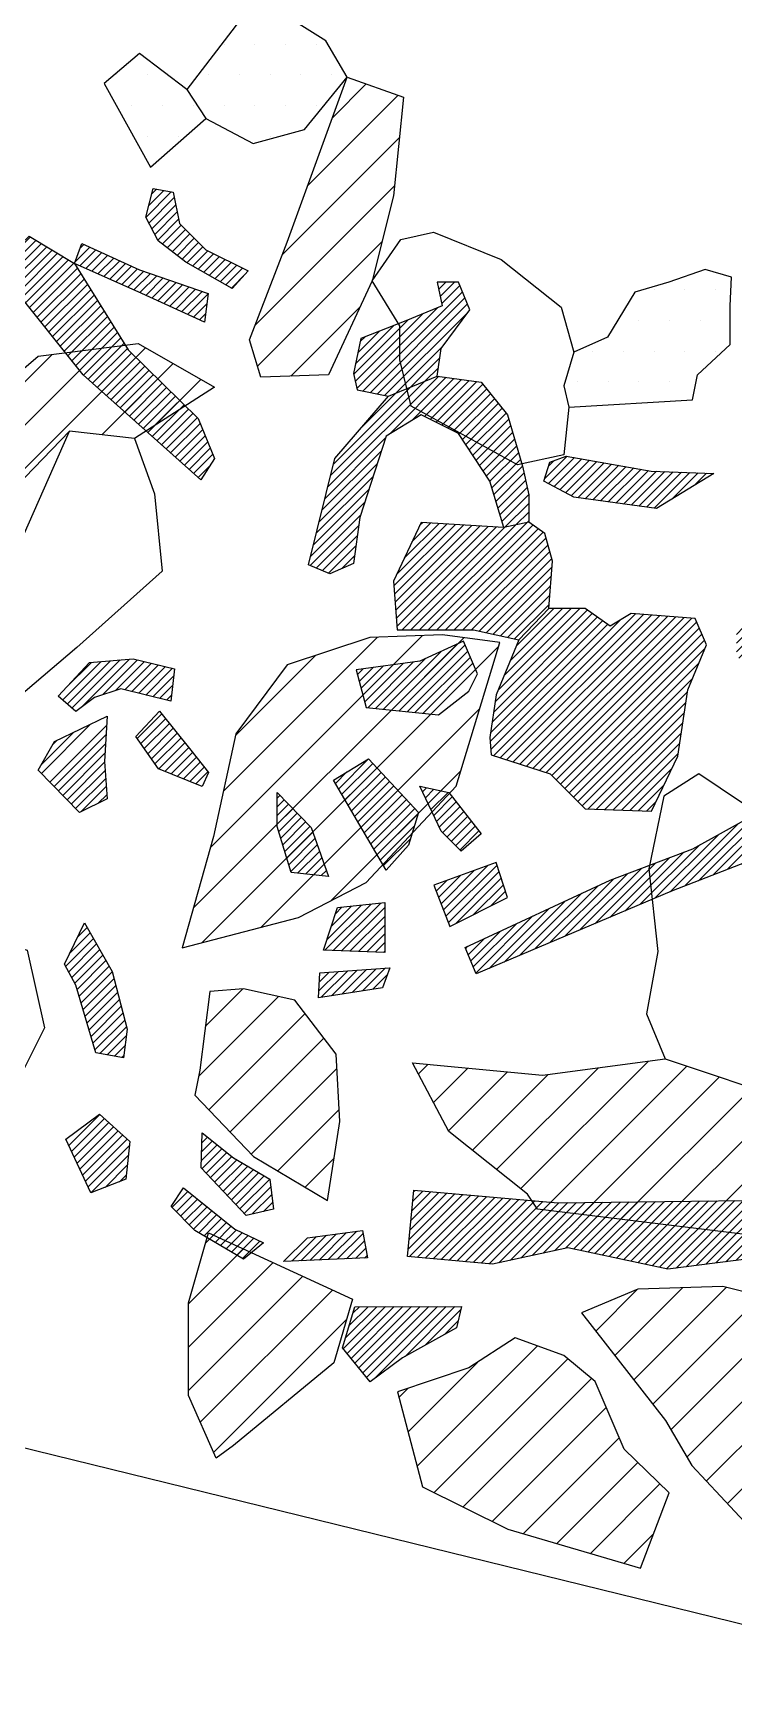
# Model space of a CAD drawing. Header units: metres. Extents: x -8.54 to -4.9, y -14.63 to -11.99.
# Drawn here: x -7.853 to -7.568, y -13.744 to -13.071 of the extents above; entities that cross this region are included whole.
import ezdxf

# ---------------------------------------------------------------- set-up
doc = ezdxf.new("R2010")
doc.units = ezdxf.units.M
doc.header["$LTSCALE"] = 25
doc.header["$MEASUREMENT"] = 0
doc.linetypes.add('STRICHPUNKTX2', pattern=[2, 1, -0.5, 0, -0.5])
doc.layers.get('0').update_dxf_attribs({"linetype": 'CONTINUOUS'})
for name, color, linetype in [('FEUER', 1, 'CONTINUOUS'), ('GRABUNGSGRENZE', 3, 'STRICHPUNKTX2'), ('KNOCHEN', 2, 'CONTINUOUS'), ('KNOCHENSCHRAFF', 2, 'CONTINUOUS'), ('STEINE', 4, 'CONTINUOUS'), ('STEINESCHRAFF', 4, 'CONTINUOUS')]:
    doc.layers.add(name, color=color, linetype=linetype)

# ---------------------------------------------------------------- blocks, each defined once
blk = doc.blocks.new('*X9')
at = {"color": 0}
for p, q in [((-768.768, -1317.483), (-768.48, -1317.195)), ((-768.706, -1317.775), (-768.127, -1317.195)), ((-768.645, -1318.067), (-767.908, -1317.33)), ((-771.847, -1321.623), (-767.805, -1317.581)), ((-771.552, -1321.682), (-767.702, -1317.832)), ((-771.258, -1321.74), (-767.6, -1318.082)), ((-772.231, -1320.946), (-770.029, -1318.744)), ((-772.165, -1321.233), (-769.426, -1318.494)), ((-772.099, -1321.521), (-768.822, -1318.244)), ((-770.963, -1321.799), (-767.578, -1318.415)), ((-772.154, -1320.515), (-770.611, -1318.973)), ((-772.058, -1320.065), (-771.19, -1319.198)), ((-771.961, -1319.615), (-771.769, -1319.423)), ((-770.519, -1321.708), (-768.592, -1319.782)), ((-769.919, -1321.462), (-768.726, -1320.27)), ((-769.319, -1321.216), (-768.782, -1320.679)), ((-773.289, -1325.539), (-768.771, -1321.022)), ((-773.173, -1325.07), (-769.319, -1321.216)), ((-773.057, -1324.6), (-769.919, -1321.462)), ((-770.762, -1323.366), (-768.462, -1321.066)), ((-769.861, -1322.819), (-768.153, -1321.11)), ((-769.351, -1322.662), (-767.843, -1321.154)), ((-769.115, -1322.779), (-767.534, -1321.198)), ((-768.879, -1322.897), (-767.224, -1321.242)), ((-768.643, -1323.015), (-766.979, -1321.35)), ((-771.875, -1323.064), (-770.519, -1321.708)), ((-768.408, -1323.133), (-766.821, -1321.546)), ((-768.172, -1323.251), (-766.663, -1321.741)), ((-767.946, -1323.379), (-766.505, -1321.937)), ((-767.806, -1323.592), (-766.347, -1322.133)), ((-767.665, -1323.805), (-766.189, -1322.328)), ((-767.525, -1324.018), (-766.031, -1322.524)), ((-767.385, -1324.231), (-765.923, -1322.77)), ((-767.244, -1324.445), (-765.843, -1323.043)), ((-767.104, -1324.658), (-765.763, -1323.317)), ((-773.52, -1326.478), (-771.111, -1324.069)), ((-773.404, -1326.008), (-770.943, -1323.547)), ((-766.964, -1324.871), (-765.683, -1323.59)), ((-766.823, -1325.084), (-765.603, -1323.864)), ((-766.685, -1325.299), (-765.523, -1324.137)), ((-773.636, -1326.947), (-771.28, -1324.591)), ((-766.604, -1325.572), (-765.443, -1324.411)), ((-766.523, -1325.844), (-765.363, -1324.684)), ((-773.752, -1327.417), (-771.448, -1325.113)), ((-766.442, -1326.117), (-765.3, -1324.975)), ((-766.361, -1326.389), (-765.236, -1325.265)), ((-773.984, -1328.355), (-771.785, -1326.157)), ((-773.868, -1327.886), (-771.617, -1325.635)), ((-766.28, -1326.662), (-765.173, -1325.555)), ((-766.198, -1326.934), (-765.11, -1325.846)), ((-766.074, -1327.163), (-765.109, -1326.198)), ((-774.005, -1328.73), (-771.954, -1326.679)), ((-765.632, -1327.075), (-765.109, -1326.552)), ((-773.755, -1328.833), (-772.028, -1327.107)), ((-773.504, -1328.937), (-772.083, -1327.516)), ((-770.592, -1329.56), (-768.088, -1327.056)), ((-770.567, -1329.888), (-767.754, -1327.076)), ((-770.541, -1330.216), (-767.421, -1327.096)), ((-770.516, -1330.544), (-767.087, -1327.116)), ((-770.491, -1330.873), (-766.754, -1327.136)), ((-770.481, -1329.095), (-768.421, -1327.036)), ((-770.465, -1331.201), (-766.421, -1327.156)), ((-770.261, -1331.35), (-766.074, -1327.163)), ((-770.17, -1328.431), (-768.755, -1327.016)), ((-769.907, -1331.35), (-765.632, -1327.075)), ((-769.86, -1327.767), (-769.088, -1326.995)), ((-769.554, -1331.35), (-765.19, -1326.986)), ((-769.549, -1327.103), (-769.422, -1326.975)), ((-769.2, -1331.35), (-764.938, -1327.088)), ((-768.847, -1331.35), (-764.729, -1327.233)), ((-768.493, -1331.35), (-764.52, -1327.377)), ((-765.19, -1326.986), (-765.109, -1326.905)), ((-773.254, -1329.04), (-772.138, -1327.924)), ((-768.139, -1331.35), (-764.398, -1327.608)), ((-767.786, -1331.35), (-764.322, -1327.886)), ((-767.432, -1331.35), (-764.246, -1328.164)), ((-772.714, -1328.854), (-772.194, -1328.333)), ((-767.127, -1331.398), (-764.17, -1328.441)), ((-766.838, -1331.463), (-764.159, -1328.784)), ((-766.549, -1331.527), (-764.19, -1329.168)), ((-766.259, -1331.591), (-764.22, -1329.552)), ((-765.97, -1331.655), (-764.25, -1329.935)), ((-766.593, -1335.107), (-762.318, -1330.831)), ((-766.542, -1336.47), (-760.77, -1330.698)), ((-766.533, -1334.693), (-762.526, -1330.686)), ((-766.472, -1334.279), (-762.734, -1330.54)), ((-766.352, -1333.805), (-763.029, -1330.483)), ((-766.274, -1336.556), (-760.442, -1330.724)), ((-766.108, -1333.207), (-763.383, -1330.483)), ((-766.006, -1336.641), (-760.114, -1330.75)), ((-765.863, -1332.609), (-763.737, -1330.483)), ((-765.738, -1336.726), (-759.786, -1330.775)), ((-765.68, -1331.719), (-764.28, -1330.319)), ((-765.619, -1332.012), (-764.09, -1330.483)), ((-765.47, -1336.812), (-759.458, -1330.801)), ((-765.202, -1336.897), (-759.131, -1330.826)), ((-764.933, -1336.983), (-758.803, -1330.852)), ((-764.665, -1337.068), (-758.475, -1330.878)), ((-766.673, -1335.894), (-761.902, -1331.123)), ((-766.654, -1335.522), (-762.11, -1330.977)), ((-766.649, -1336.223), (-761.367, -1330.941)), ((-764.397, -1337.154), (-758.275, -1331.031)), ((-764.167, -1337.277), (-758.168, -1331.278)), ((-763.99, -1337.454), (-758.062, -1331.526)), ((-763.813, -1337.63), (-757.956, -1331.773)), ((-763.636, -1337.807), (-757.941, -1332.112)), ((-763.46, -1337.984), (-758.194, -1332.718)), ((-763.283, -1338.161), (-758.446, -1333.324)), ((-763.106, -1338.337), (-758.655, -1333.886)), ((-762.929, -1338.514), (-758.717, -1334.302)), ((-762.695, -1338.634), (-758.78, -1334.719)), ((-762.354, -1338.646), (-758.843, -1335.135)), ((-762.014, -1338.659), (-758.905, -1335.551)), ((-761.673, -1338.672), (-758.968, -1335.967)), ((-761.332, -1338.685), (-759.031, -1336.384)), ((-760.991, -1338.697), (-759.287, -1336.993)), ((-760.65, -1338.71), (-759.609, -1337.669)), ((-760.31, -1338.723), (-759.932, -1338.345))]:
    blk.add_line(p, q, dxfattribs=at)
blk = doc.blocks.new('*X10')
at = {"color": 0}
for p, q in [((-784.075, -1334.204), (-782.509, -1332.638)), ((-783.923, -1333.698), (-782.895, -1332.671)), ((-783.885, -1334.367), (-782.122, -1332.604)), ((-783.694, -1334.53), (-781.735, -1332.571)), ((-783.298, -1334.488), (-781.348, -1332.538)), ((-782.453, -1333.996), (-781.023, -1332.567)), ((-781.923, -1333.819), (-780.739, -1332.636)), ((-781.538, -1333.789), (-780.454, -1332.705)), ((-781.255, -1333.859), (-780.17, -1332.773)), ((-780.972, -1333.93), (-779.885, -1332.842)), ((-780.69, -1334.001), (-779.6, -1332.911)), ((-780.407, -1334.071), (-779.549, -1333.213)), ((-780.124, -1334.142), (-779.595, -1333.613)), ((-779.841, -1334.213), (-779.641, -1334.012))]:
    blk.add_line(p, q, dxfattribs=at)
blk = doc.blocks.new('*X11')
at = {"color": 0}
for p, q in [((-781.038, -1335.763), (-780.042, -1334.768)), ((-784.941, -1336.838), (-783.613, -1335.509)), ((-784.938, -1337.188), (-782.937, -1335.187)), ((-784.59, -1337.547), (-782.286, -1335.244)), ((-784.415, -1337.726), (-782.307, -1335.618)), ((-780.893, -1335.972), (-779.884, -1334.963)), ((-780.748, -1336.181), (-779.727, -1335.159)), ((-780.604, -1336.389), (-779.569, -1335.355)), ((-780.459, -1336.598), (-779.411, -1335.55)), ((-784.482, -1336.025), (-784.288, -1335.831)), ((-784.241, -1337.906), (-782.327, -1335.992)), ((-780.314, -1336.807), (-779.253, -1335.746)), ((-780.164, -1337.01), (-779.095, -1335.942)), ((-779.911, -1337.111), (-778.937, -1336.137)), ((-784.067, -1338.085), (-782.348, -1336.366)), ((-783.893, -1338.265), (-782.364, -1336.736)), ((-779.659, -1337.212), (-778.781, -1336.334)), ((-779.406, -1337.313), (-778.626, -1336.533)), ((-779.153, -1337.414), (-778.471, -1336.732)), ((-778.901, -1337.515), (-778.316, -1336.931)), ((-783.719, -1338.444), (-782.342, -1337.067)), ((-783.544, -1338.623), (-782.32, -1337.399)), ((-778.648, -1337.616), (-778.162, -1337.13)), ((-783.327, -1338.76), (-782.298, -1337.73)), ((-782.62, -1338.406), (-782.275, -1338.061))]:
    blk.add_line(p, q, dxfattribs=at)
blk = doc.blocks.new('*X12')
at = {"color": 0}
for p, q in [((-781.652, -1298.193), (-780.614, -1297.156)), ((-781.611, -1297.799), (-780.643, -1296.831)), ((-781.57, -1297.405), (-781.418, -1297.253)), ((-781.692, -1298.587), (-780.585, -1297.48)), ((-781.594, -1298.843), (-780.556, -1297.805)), ((-781.299, -1298.901), (-780.527, -1298.129)), ((-781.005, -1298.96), (-780.498, -1298.454)), ((-780.71, -1299.019), (-780.469, -1298.779)), ((-779.062, -1298.786), (-778.89, -1298.614)), ((-779.049, -1299.126), (-778.537, -1298.614)), ((-779.037, -1299.467), (-778.251, -1298.682)), ((-779.024, -1299.808), (-778.096, -1298.88)), ((-778.67, -1299.808), (-777.94, -1299.078)), ((-777.933, -1299.424), (-777.784, -1299.276)), ((-774.48, -1299.506), (-774.449, -1299.476)), ((-774.415, -1299.795), (-774.078, -1299.458)), ((-774.351, -1300.085), (-773.706, -1299.44)), ((-774.286, -1300.374), (-773.334, -1299.421)), ((-774.222, -1300.663), (-772.962, -1299.403)), ((-774.158, -1300.952), (-772.59, -1299.385)), ((-774.093, -1301.241), (-772.398, -1299.546)), ((-773.838, -1301.34), (-772.398, -1299.9)), ((-782.142, -1300.451), (-782.05, -1300.359)), ((-782.061, -1300.723), (-781.73, -1300.393)), ((-781.979, -1300.995), (-781.411, -1300.427)), ((-781.897, -1301.267), (-781.092, -1300.462)), ((-781.816, -1301.539), (-780.772, -1300.496)), ((-780.559, -1300.636), (-780.285, -1300.362)), ((-780.354, -1300.784), (-779.784, -1300.214)), ((-780.149, -1300.933), (-779.282, -1300.067)), ((-779.944, -1301.081), (-778.955, -1300.092)), ((-779.739, -1301.23), (-778.822, -1300.313)), ((-779.534, -1301.378), (-778.69, -1300.534)), ((-773.523, -1301.378), (-772.398, -1300.253)), ((-773.207, -1301.416), (-772.398, -1300.607)), ((-781.734, -1301.811), (-780.71, -1300.787)), ((-781.474, -1301.905), (-780.668, -1301.099)), ((-779.328, -1301.527), (-778.557, -1300.755)), ((-779.123, -1301.675), (-778.424, -1300.976)), ((-778.918, -1301.824), (-778.292, -1301.197)), ((-772.892, -1301.454), (-772.398, -1300.96)), ((-781.161, -1301.945), (-780.626, -1301.41)), ((-780.848, -1301.986), (-780.585, -1301.722)), ((-778.713, -1301.972), (-778.159, -1301.418)), ((-772.576, -1301.492), (-772.398, -1301.314)), ((-795.967, -1304.023), (-794.197, -1302.253)), ((-795.926, -1303.629), (-794.279, -1301.981)), ((-795.886, -1303.235), (-794.658, -1302.007)), ((-795.846, -1302.841), (-795.037, -1302.032)), ((-795.806, -1302.448), (-795.416, -1302.058)), ((-795.632, -1304.041), (-794.149, -1302.559)), ((-795.249, -1304.013), (-794.101, -1302.864)), ((-794.867, -1303.984), (-794.052, -1303.169)), ((-774.427, -1304.404), (-773.195, -1303.171)), ((-774.145, -1304.476), (-772.806, -1303.136)), ((-773.852, -1304.535), (-772.588, -1303.272)), ((-794.485, -1303.955), (-794.004, -1303.474)), ((-794.102, -1303.926), (-793.956, -1303.78)), ((-774.118, -1303.741), (-773.973, -1303.596)), ((-773.558, -1304.595), (-772.371, -1303.408)), ((-773.264, -1304.655), (-772.153, -1303.544)), ((-772.971, -1304.715), (-771.936, -1303.68)), ((-772.677, -1304.775), (-771.718, -1303.816)), ((-772.383, -1304.835), (-771.5, -1303.952)), ((-749.736, -1305.875), (-747.785, -1303.925)), ((-749.618, -1305.404), (-748.005, -1303.791)), ((-749.501, -1304.933), (-748.226, -1303.658)), ((-793.972, -1305.918), (-792.714, -1304.66)), ((-793.84, -1305.432), (-792.948, -1304.539)), ((-793.433, -1304.671), (-793.181, -1304.419)), ((-787.598, -1305.554), (-786.69, -1304.646)), ((-787.44, -1305.749), (-786.304, -1304.613)), ((-787.281, -1305.944), (-785.917, -1304.58)), ((-772.089, -1304.894), (-771.503, -1304.308)), ((-749.853, -1306.346), (-747.565, -1304.058)), ((-749.724, -1306.57), (-747.344, -1304.191)), ((-749.478, -1306.678), (-747.124, -1304.324)), ((-749.232, -1306.785), (-746.904, -1304.458)), ((-749.027, -1306.935), (-746.684, -1304.591)), ((-793.851, -1306.149), (-792.481, -1304.78)), ((-793.729, -1306.381), (-792.248, -1304.9)), ((-793.607, -1306.613), (-792.015, -1305.02)), ((-793.424, -1306.784), (-791.781, -1305.141)), ((-788.075, -1304.97), (-787.85, -1304.745)), ((-787.916, -1305.165), (-787.463, -1304.712)), ((-787.757, -1305.359), (-787.077, -1304.679)), ((-787.122, -1306.138), (-785.782, -1304.799)), ((-786.748, -1306.118), (-785.711, -1305.081)), ((-748.895, -1307.155), (-746.496, -1304.756)), ((-748.762, -1307.376), (-746.696, -1305.31)), ((-793.126, -1306.839), (-791.767, -1305.48)), ((-792.827, -1306.894), (-791.885, -1305.952)), ((-786.358, -1306.081), (-785.641, -1305.364)), ((-785.967, -1306.044), (-785.57, -1305.647)), ((-785.577, -1306.008), (-785.499, -1305.93)), ((-748.629, -1307.597), (-746.896, -1305.864)), ((-792.529, -1306.949), (-792.003, -1306.423)), ((-748.497, -1307.818), (-747.096, -1306.417)), ((-792.231, -1307.004), (-792.12, -1306.894)), ((-748.364, -1308.039), (-747.296, -1306.971)), ((-780.447, -1313.605), (-780.248, -1313.406)), ((-780.69, -1314.556), (-779.652, -1313.518)), ((-780.571, -1314.083), (-779.95, -1313.462)), ((-780.568, -1314.788), (-779.53, -1313.749)), ((-780.446, -1315.019), (-779.471, -1314.044)), ((-780.325, -1315.251), (-779.412, -1314.338)), ((-780.203, -1315.482), (-779.353, -1314.633)), ((-786.55, -1316.526), (-785.373, -1315.35)), ((-780.015, -1315.648), (-779.245, -1314.878)), ((-779.816, -1315.803), (-779.068, -1315.055)), ((-779.616, -1315.957), (-778.891, -1315.232)), ((-779.417, -1316.111), (-778.715, -1315.409)), ((-786.424, -1316.754), (-785.154, -1315.484)), ((-786.299, -1316.982), (-784.934, -1315.618)), ((-786.173, -1317.21), (-784.715, -1315.752)), ((-786.048, -1317.438), (-784.495, -1315.886)), ((-785.893, -1317.637), (-784.276, -1316.02)), ((-783.573, -1316.378), (-782.964, -1315.769)), ((-783.375, -1316.533), (-782.722, -1315.88)), ((-783.361, -1315.813), (-783.207, -1315.659)), ((-783.13, -1316.642), (-782.479, -1315.991)), ((-782.885, -1316.751), (-782.236, -1316.102)), ((-779.217, -1316.265), (-778.538, -1315.585)), ((-779.012, -1316.413), (-778.361, -1315.762)), ((-778.786, -1316.541), (-778.163, -1315.917)), ((-778.56, -1316.669), (-777.927, -1316.035)), ((-785.736, -1317.834), (-784.056, -1316.154)), ((-785.579, -1318.031), (-783.837, -1316.288)), ((-785.422, -1318.227), (-783.617, -1316.422)), ((-785.265, -1318.424), (-783.473, -1316.631)), ((-782.64, -1316.86), (-781.993, -1316.212)), ((-782.396, -1316.968), (-781.75, -1316.323)), ((-782.151, -1317.077), (-781.508, -1316.434)), ((-781.906, -1317.186), (-781.265, -1316.545)), ((-781.661, -1317.295), (-781.022, -1316.655)), ((-781.416, -1317.403), (-780.765, -1316.752)), ((-778.335, -1316.797), (-777.691, -1316.153)), ((-778.109, -1316.925), (-777.455, -1316.271)), ((-777.884, -1317.053), (-777.219, -1316.388)), ((-777.658, -1317.181), (-776.984, -1316.506)), ((-777.432, -1317.308), (-776.748, -1316.624)), ((-785.109, -1318.621), (-783.337, -1316.849)), ((-784.952, -1318.817), (-783.201, -1317.067)), ((-784.795, -1319.014), (-783.065, -1317.285)), ((-781.172, -1317.512), (-780.503, -1316.843)), ((-780.927, -1317.621), (-780.24, -1316.934)), ((-780.684, -1317.731), (-779.977, -1317.024)), ((-780.441, -1317.843), (-779.714, -1317.115)), ((-780.199, -1317.954), (-779.451, -1317.206)), ((-779.957, -1318.065), (-779.188, -1317.297)), ((-779.715, -1318.177), (-778.926, -1317.387)), ((-777.207, -1317.436), (-776.614, -1316.844)), ((-784.638, -1319.211), (-782.93, -1317.502)), ((-784.481, -1319.407), (-782.794, -1317.72)), ((-784.324, -1319.604), (-782.658, -1317.938)), ((-779.472, -1318.288), (-778.663, -1317.478)), ((-779.23, -1318.399), (-778.4, -1317.569)), ((-778.988, -1318.511), (-778.148, -1317.671)), ((-778.746, -1318.622), (-778.201, -1318.077)), ((-784.167, -1319.801), (-782.522, -1318.156)), ((-784.011, -1319.997), (-782.386, -1318.373)), ((-783.854, -1320.194), (-782.251, -1318.591)), ((-778.504, -1318.733), (-778.254, -1318.483)), ((-783.697, -1320.391), (-782.115, -1318.809)), ((-783.54, -1320.587), (-781.979, -1319.027)), ((-783.383, -1320.784), (-781.843, -1319.244)), ((-783.224, -1320.979), (-781.707, -1319.462)), ((-783.037, -1321.146), (-781.572, -1319.68)), ((-782.851, -1321.312), (-781.436, -1319.898)), ((-782.664, -1321.479), (-781.267, -1320.083)), ((-782.477, -1321.646), (-781.089, -1320.258)), ((-782.29, -1321.813), (-780.911, -1320.433)), ((-782.104, -1321.98), (-780.732, -1320.608)), ((-781.917, -1322.146), (-780.554, -1320.783)), ((-781.73, -1322.313), (-780.375, -1320.958)), ((-781.543, -1322.48), (-780.197, -1321.134)), ((-781.356, -1322.647), (-780.018, -1321.309)), ((-781.17, -1322.814), (-779.84, -1321.484)), ((-780.983, -1322.98), (-779.662, -1321.659)), ((-780.796, -1323.147), (-779.483, -1321.834)), ((-780.609, -1323.314), (-779.305, -1322.009)), ((-749.805, -1322.915), (-748.527, -1321.637)), ((-749.553, -1323.017), (-748.123, -1321.587)), ((-749.301, -1323.118), (-747.892, -1321.709)), ((-749.218, -1321.974), (-749.163, -1321.92)), ((-749.049, -1323.22), (-747.66, -1321.831)), ((-748.797, -1323.322), (-747.428, -1321.953)), ((-748.545, -1323.423), (-747.197, -1322.074)), ((-780.423, -1323.481), (-779.126, -1322.184)), ((-780.236, -1323.647), (-778.948, -1322.359)), ((-780.049, -1323.814), (-778.769, -1322.535)), ((-779.862, -1323.981), (-778.591, -1322.71)), ((-748.293, -1323.525), (-746.965, -1322.196)), ((-748.042, -1323.626), (-746.733, -1322.318)), ((-747.79, -1323.728), (-746.502, -1322.44)), ((-747.538, -1323.83), (-746.548, -1322.841)), ((-779.676, -1324.148), (-778.472, -1322.944)), ((-779.489, -1324.315), (-778.37, -1323.196)), ((-779.302, -1324.481), (-778.268, -1323.447)), ((-779.115, -1324.648), (-778.166, -1323.698)), ((-778.929, -1324.815), (-778.063, -1323.95)), ((-753.908, -1324.897), (-753.1, -1324.088)), ((-753.485, -1324.12), (-753.348, -1323.984)), ((-746.467, -1325.587), (-744.758, -1323.878)), ((-746.286, -1325.76), (-744.533, -1324.007)), ((-746.105, -1325.932), (-744.308, -1324.135)), ((-778.742, -1324.982), (-777.961, -1324.201)), ((-778.555, -1325.149), (-778.084, -1324.677)), ((-764.471, -1325.206), (-763.542, -1324.278)), ((-764.305, -1325.394), (-763.242, -1324.331)), ((-764.294, -1324.676), (-764.081, -1324.463)), ((-764.076, -1325.518), (-762.941, -1324.384)), ((-763.846, -1325.643), (-762.64, -1324.437)), ((-763.617, -1325.767), (-762.34, -1324.49)), ((-763.387, -1325.891), (-762.039, -1324.543)), ((-763.116, -1325.973), (-761.739, -1324.596)), ((-762.805, -1326.015), (-761.438, -1324.649)), ((-762.493, -1326.058), (-761.137, -1324.702)), ((-762.182, -1326.1), (-760.837, -1324.755)), ((-761.871, -1326.142), (-760.536, -1324.807)), ((-761.56, -1326.185), (-760.236, -1324.86)), ((-754.523, -1326.219), (-752.602, -1324.298)), ((-754.332, -1325.674), (-752.851, -1324.193)), ((-754.22, -1326.27), (-752.434, -1324.483)), ((-753.917, -1326.32), (-752.442, -1324.845)), ((-745.924, -1326.105), (-744.083, -1324.264)), ((-745.743, -1326.278), (-743.858, -1324.392)), ((-744.58, -1325.468), (-743.633, -1324.521)), ((-744.258, -1325.5), (-743.408, -1324.65)), ((-761.249, -1326.227), (-759.911, -1324.889)), ((-760.937, -1326.269), (-759.571, -1324.903)), ((-760.626, -1326.312), (-759.231, -1324.916)), ((-760.315, -1326.354), (-758.891, -1324.93)), ((-760.004, -1326.396), (-758.551, -1324.943)), ((-759.268, -1326.014), (-758.211, -1324.957)), ((-758.363, -1325.463), (-757.871, -1324.97)), ((-753.614, -1326.37), (-752.451, -1325.207)), ((-746.648, -1325.414), (-746.149, -1324.916)), ((-743.937, -1325.532), (-743.784, -1325.379)), ((-753.311, -1326.421), (-752.459, -1325.569)), ((-753.008, -1326.471), (-752.467, -1325.931)), ((-752.705, -1326.522), (-752.476, -1326.293)), ((-748.205, -1326.618), (-748.196, -1326.61)), ((-748.205, -1326.971), (-747.894, -1326.661)), ((-748.204, -1327.325), (-747.592, -1326.712)), ((-748.204, -1327.678), (-747.289, -1326.763)), ((-748.179, -1328.007), (-746.987, -1326.814)), ((-747.998, -1328.179), (-746.684, -1326.866)), ((-745.562, -1326.45), (-745.539, -1326.427)), ((-747.817, -1328.351), (-746.382, -1326.917)), ((-747.635, -1328.523), (-746.08, -1326.968)), ((-747.454, -1328.696), (-745.777, -1327.019)), ((-747.272, -1328.868), (-745.475, -1327.07)), ((-746.968, -1328.917), (-745.208, -1327.157)), ((-746.552, -1328.854), (-745.293, -1327.595)), ((-746.135, -1328.791), (-745.378, -1328.034)), ((-745.718, -1328.727), (-745.462, -1328.472)), ((-756.655, -1331.887), (-755.903, -1331.134)), ((-756.655, -1331.533), (-756.364, -1331.242)), ((-756.655, -1332.24), (-755.733, -1331.318)), ((-756.555, -1332.494), (-755.564, -1331.502)), ((-756.358, -1332.65), (-755.394, -1331.686)), ((-756.16, -1332.806), (-755.225, -1331.87)), ((-755.963, -1332.962), (-755.055, -1332.054)), ((-755.765, -1333.118), (-754.886, -1332.238)), ((-755.449, -1333.155), (-754.716, -1332.422)), ((-755.056, -1333.116), (-754.546, -1332.606)), ((-754.663, -1333.076), (-754.377, -1332.79)), ((-754.27, -1333.037), (-754.207, -1332.974)), ((-754.637, -1335.172), (-753.416, -1333.95)), ((-754.562, -1334.743), (-753.737, -1333.918)), ((-754.443, -1335.331), (-753.094, -1333.982)), ((-754.248, -1335.49), (-752.86, -1334.102)), ((-754.054, -1335.649), (-752.67, -1334.265)), ((-753.86, -1335.809), (-752.479, -1334.428)), ((-753.665, -1335.968), (-752.288, -1334.591)), ((-753.471, -1336.127), (-752.097, -1334.753)), ((-753.277, -1336.286), (-751.907, -1334.916)), ((-753.083, -1336.446), (-751.716, -1335.079)), ((-752.888, -1336.605), (-751.525, -1335.242)), ((-752.694, -1336.764), (-751.334, -1335.405)), ((-752.5, -1336.923), (-751.144, -1335.568)), ((-752.305, -1337.083), (-750.953, -1335.73)), ((-751.658, -1336.789), (-750.762, -1335.893)), ((-750.685, -1336.169), (-750.572, -1336.056)), ((-757.035, -1341.105), (-753.397, -1337.467)), ((-756.455, -1340.879), (-753.203, -1337.627)), ((-757.614, -1341.331), (-754.19, -1337.906)), ((-755.875, -1340.652), (-753.22, -1337.997)), ((-751.049, -1339.716), (-749.249, -1337.916)), ((-751.006, -1339.319), (-749.618, -1337.931)), ((-750.84, -1339.86), (-748.88, -1337.9)), ((-750.712, -1338.671), (-749.987, -1337.947)), ((-750.63, -1340.004), (-748.511, -1337.885)), ((-750.421, -1340.148), (-748.142, -1337.869)), ((-750.418, -1338.024), (-750.356, -1337.962)), ((-750.211, -1340.292), (-747.867, -1337.948)), ((-750.001, -1340.436), (-747.698, -1338.132)), ((-749.792, -1340.58), (-747.528, -1338.316)), ((-758.774, -1341.783), (-755.774, -1338.784)), ((-758.194, -1341.557), (-754.982, -1338.345)), ((-755.295, -1340.426), (-753.236, -1338.367)), ((-754.715, -1340.2), (-753.252, -1338.737)), ((-749.582, -1340.724), (-747.359, -1338.5)), ((-749.373, -1340.868), (-747.189, -1338.684)), ((-749.163, -1341.012), (-747.02, -1338.868)), ((-759.97, -1342.272), (-757.359, -1339.661)), ((-759.357, -1342.013), (-756.567, -1339.223)), ((-754.136, -1339.974), (-753.269, -1339.107)), ((-753.556, -1339.747), (-753.285, -1339.476)), ((-748.954, -1341.156), (-746.851, -1339.053)), ((-748.744, -1341.3), (-746.681, -1339.237)), ((-748.45, -1341.359), (-746.512, -1339.421)), ((-748.139, -1341.402), (-746.343, -1339.605)), ((-760.583, -1342.532), (-758.151, -1340.1)), ((-747.828, -1341.445), (-746.33, -1339.947)), ((-762.423, -1343.311), (-759.939, -1340.828)), ((-761.81, -1343.051), (-759.37, -1340.612)), ((-761.196, -1342.792), (-758.801, -1340.396)), ((-747.518, -1341.487), (-746.801, -1340.771)), ((-764.262, -1344.09), (-761.648, -1341.475)), ((-763.649, -1343.83), (-761.078, -1341.259)), ((-763.036, -1343.571), (-760.509, -1341.044)), ((-765.489, -1344.609), (-762.948, -1342.068)), ((-764.876, -1344.35), (-762.286, -1341.76)), ((-767.257, -1345.316), (-764.934, -1342.993)), ((-766.715, -1345.129), (-764.272, -1342.685)), ((-766.102, -1344.869), (-763.61, -1342.377)), ((-767.469, -1344.822), (-766.258, -1343.61)), ((-767.363, -1345.069), (-765.596, -1343.302)), ((-767.681, -1344.327), (-767.581, -1344.227)), ((-767.575, -1344.574), (-766.92, -1343.919)), ((-748.795, -1349.482), (-748.731, -1349.418)), ((-748.603, -1349.643), (-748.066, -1349.107)), ((-748.411, -1349.805), (-747.801, -1349.195)), ((-748.219, -1349.967), (-747.535, -1349.283)), ((-748.027, -1350.128), (-747.27, -1349.371)), ((-747.833, -1350.288), (-747.005, -1349.46)), ((-747.587, -1350.396), (-746.74, -1349.548)), ((-747.341, -1350.504), (-746.474, -1349.636)), ((-747.096, -1350.611), (-746.208, -1349.724)), ((-746.85, -1350.719), (-745.876, -1349.745)), ((-746.604, -1350.827), (-745.544, -1349.766)), ((-744.835, -1351.179), (-743.352, -1349.696)), ((-744.473, -1351.171), (-742.777, -1349.475)), ((-744.111, -1351.162), (-742.203, -1349.254)), ((-743.749, -1351.154), (-741.833, -1349.238)), ((-743.176, -1350.934), (-741.833, -1349.591)), ((-746.358, -1350.935), (-745.211, -1349.787)), ((-746.113, -1351.043), (-744.879, -1349.809)), ((-745.867, -1351.15), (-744.546, -1349.83)), ((-745.559, -1351.196), (-744.214, -1349.851)), ((-745.197, -1351.188), (-743.881, -1349.872)), ((-742.202, -1350.314), (-741.833, -1349.945)), ((-770.01, -1356.555), (-767.789, -1354.334)), ((-769.973, -1356.165), (-768.114, -1354.306)), ((-769.967, -1356.866), (-767.463, -1354.362)), ((-769.937, -1355.775), (-768.439, -1354.277)), ((-769.9, -1355.384), (-768.765, -1354.249)), ((-769.863, -1354.994), (-769.09, -1354.221)), ((-769.826, -1354.604), (-769.416, -1354.193)), ((-769.79, -1354.214), (-769.741, -1354.165)), ((-769.642, -1356.894), (-767.138, -1354.39)), ((-769.317, -1356.923), (-766.813, -1354.418)), ((-768.992, -1356.951), (-766.487, -1354.447)), ((-768.667, -1356.98), (-766.162, -1354.475)), ((-757.492, -1357.118), (-754.849, -1354.476)), ((-757.087, -1357.067), (-754.387, -1354.367)), ((-756.682, -1357.016), (-753.924, -1354.258)), ((-756.278, -1356.965), (-753.462, -1354.149)), ((-755.873, -1356.914), (-752.999, -1354.04)), ((-755.468, -1356.863), (-752.654, -1354.048)), ((-768.342, -1357.009), (-765.837, -1354.503)), ((-768.017, -1357.037), (-765.511, -1354.531)), ((-767.692, -1357.066), (-765.186, -1354.559)), ((-767.367, -1357.094), (-764.86, -1354.587)), ((-767.042, -1357.123), (-764.535, -1354.616)), ((-766.717, -1357.151), (-764.21, -1354.644)), ((-766.321, -1357.108), (-763.88, -1354.668)), ((-765.869, -1357.011), (-763.522, -1354.663)), ((-765.418, -1356.913), (-763.164, -1354.659)), ((-764.966, -1356.815), (-762.806, -1354.655)), ((-764.515, -1356.717), (-762.448, -1354.65)), ((-764.063, -1356.619), (-762.091, -1354.646)), ((-763.612, -1356.521), (-761.733, -1354.642)), ((-763.288, -1356.551), (-761.375, -1354.638)), ((-762.996, -1356.612), (-761.017, -1354.633)), ((-762.705, -1356.674), (-760.659, -1354.629)), ((-762.413, -1356.736), (-760.301, -1354.625)), ((-762.121, -1356.798), (-759.944, -1354.62)), ((-761.83, -1356.86), (-759.586, -1354.616)), ((-761.538, -1356.922), (-759.228, -1354.612)), ((-761.246, -1356.984), (-758.87, -1354.607)), ((-760.955, -1357.046), (-758.512, -1354.603)), ((-760.663, -1357.108), (-758.154, -1354.599)), ((-760.371, -1357.169), (-757.796, -1354.595)), ((-760.08, -1357.231), (-757.439, -1354.59)), ((-759.788, -1357.293), (-757.081, -1354.586)), ((-759.496, -1357.355), (-756.723, -1354.582)), ((-759.11, -1357.323), (-756.365, -1354.577)), ((-758.706, -1357.272), (-756.007, -1354.573)), ((-758.301, -1357.22), (-755.649, -1354.569)), ((-757.896, -1357.169), (-755.292, -1354.565)), ((-755.064, -1356.811), (-752.797, -1354.545)), ((-754.659, -1356.76), (-752.94, -1355.041)), ((-754.254, -1356.709), (-753.083, -1355.538)), ((-753.849, -1356.658), (-753.226, -1356.035)), ((-748.511, -1358.037), (-746.938, -1356.464)), ((-753.445, -1356.607), (-753.369, -1356.531)), ((-749.307, -1357.065), (-749.052, -1356.81)), ((-749.292, -1357.404), (-748.629, -1356.741)), ((-749.278, -1357.744), (-748.206, -1356.672)), ((-749.256, -1358.075), (-747.784, -1356.603)), ((-748.883, -1358.056), (-747.361, -1356.533)), ((-748.139, -1358.018), (-746.71, -1356.59)), ((-747.767, -1358), (-746.557, -1356.79)), ((-747.394, -1357.981), (-746.404, -1356.99)), ((-753.131, -1358.414), (-752.491, -1357.774)), ((-752.914, -1358.551), (-752.049, -1357.686)), ((-752.698, -1358.688), (-751.639, -1357.629)), ((-752.481, -1358.825), (-751.336, -1357.68)), ((-752.265, -1358.962), (-751.032, -1357.73)), ((-751.972, -1359.023), (-750.729, -1357.78)), ((-751.658, -1359.062), (-750.426, -1357.831)), ((-746.715, -1357.655), (-746.25, -1357.191)), ((-753.564, -1358.14), (-753.375, -1357.951)), ((-753.347, -1358.277), (-752.933, -1357.863)), ((-751.343, -1359.101), (-750.3, -1358.059)), ((-772.655, -1360.614), (-770.937, -1358.896)), ((-772.561, -1360.166), (-771.291, -1358.897)), ((-772.496, -1360.809), (-770.583, -1358.896)), ((-772.407, -1359.659), (-771.644, -1358.897)), ((-772.337, -1361.004), (-770.23, -1358.896)), ((-772.254, -1359.152), (-771.998, -1358.897)), ((-772.179, -1361.198), (-769.876, -1358.896)), ((-772.02, -1361.393), (-769.522, -1358.896)), ((-771.861, -1361.588), (-769.169, -1358.896)), ((-771.702, -1361.783), (-768.815, -1358.896)), ((-771.389, -1361.823), (-768.461, -1358.896)), ((-770.139, -1360.927), (-768.108, -1358.896)), ((-769.338, -1360.48), (-767.877, -1359.019)), ((-751.029, -1359.141), (-750.928, -1359.04)), ((-768.537, -1360.032), (-767.986, -1359.481))]:
    blk.add_line(p, q, dxfattribs=at)
blk = doc.blocks.new('*X13')
at = {"color": 0}
for p, q in [((-783.786, -1344.522), (-782.946, -1343.682)), ((-783.454, -1343.836), (-783.074, -1343.456)), ((-783.947, -1345.036), (-782.818, -1343.908)), ((-783.825, -1345.267), (-782.691, -1344.134)), ((-783.702, -1345.499), (-782.563, -1344.36)), ((-783.58, -1345.73), (-782.436, -1344.586)), ((-783.484, -1345.987), (-782.308, -1344.812)), ((-783.403, -1346.26), (-782.181, -1345.038)), ((-783.322, -1346.532), (-782.055, -1345.266)), ((-783.241, -1346.805), (-781.982, -1345.546)), ((-783.16, -1347.078), (-781.909, -1345.827)), ((-783.079, -1347.35), (-781.836, -1346.107)), ((-782.998, -1347.623), (-781.762, -1346.387)), ((-782.917, -1347.896), (-781.689, -1346.668)), ((-782.837, -1348.168), (-781.616, -1346.948)), ((-782.756, -1348.441), (-781.543, -1347.228)), ((-782.555, -1348.594), (-781.47, -1347.509)), ((-782.256, -1348.648), (-781.483, -1347.876)), ((-781.956, -1348.702), (-781.536, -1348.282)), ((-781.657, -1348.757), (-781.589, -1348.688)), ((-783.821, -1352.334), (-782.555, -1351.069)), ((-783.708, -1352.576), (-782.37, -1351.238)), ((-783.596, -1352.817), (-782.186, -1351.407)), ((-783.484, -1353.058), (-782.001, -1351.576)), ((-783.371, -1353.299), (-781.817, -1351.745)), ((-783.933, -1352.093), (-783.852, -1352.012)), ((-783.259, -1353.541), (-781.632, -1351.914)), ((-783.147, -1353.782), (-781.448, -1352.083)), ((-783.035, -1354.023), (-781.36, -1352.349)), ((-778.431, -1352.955), (-777.783, -1352.307)), ((-778.418, -1352.588), (-777.979, -1352.15)), ((-778.405, -1352.222), (-778.176, -1351.993)), ((-778.392, -1351.855), (-778.372, -1351.836)), ((-782.922, -1354.264), (-781.4, -1352.742)), ((-782.344, -1354.04), (-781.439, -1353.135)), ((-778.406, -1353.284), (-777.586, -1352.464)), ((-778.234, -1353.465), (-777.39, -1352.621)), ((-778.062, -1353.647), (-777.193, -1352.778)), ((-777.89, -1353.828), (-776.981, -1352.919)), ((-777.718, -1354.01), (-776.758, -1353.05)), ((-781.761, -1353.81), (-781.478, -1353.527)), ((-777.546, -1354.191), (-776.535, -1353.18)), ((-777.374, -1354.373), (-776.312, -1353.311)), ((-777.202, -1354.554), (-776.089, -1353.442)), ((-777.03, -1354.736), (-775.866, -1353.572)), ((-776.857, -1354.917), (-775.643, -1353.703)), ((-779.628, -1354.86), (-778.974, -1354.206)), ((-779.452, -1355.036), (-778.779, -1354.363)), ((-776.685, -1355.099), (-775.601, -1354.015)), ((-776.357, -1355.124), (-775.562, -1354.329)), ((-779.275, -1355.213), (-778.583, -1354.521)), ((-779.098, -1355.39), (-778.387, -1354.679)), ((-778.921, -1355.567), (-778.191, -1354.836)), ((-778.744, -1355.743), (-777.995, -1354.994)), ((-778.535, -1355.887), (-777.799, -1355.151)), ((-775.9, -1355.02), (-775.523, -1354.643)), ((-778.312, -1356.018), (-777.603, -1355.309)), ((-778.09, -1356.149), (-777.407, -1355.467)), ((-777.867, -1356.281), (-777.211, -1355.624)), ((-777.645, -1356.412), (-777.004, -1355.771)), ((-773.266, -1356.983), (-772.106, -1355.823)), ((-777.422, -1356.543), (-776.765, -1355.885)), ((-777.2, -1356.674), (-776.525, -1355.999)), ((-776.977, -1356.805), (-776.286, -1356.114)), ((-776.755, -1356.936), (-776.047, -1356.228)), ((-774.747, -1357.05), (-773.744, -1356.047)), ((-774.377, -1357.033), (-773.335, -1355.991)), ((-774.007, -1357.016), (-772.925, -1355.935)), ((-773.637, -1357), (-772.516, -1355.879)), ((-772.896, -1356.966), (-771.849, -1355.919)), ((-772.526, -1356.95), (-771.794, -1356.218)), ((-772.156, -1356.933), (-771.74, -1356.517)), ((-771.785, -1356.916), (-771.685, -1356.816))]:
    blk.add_line(p, q, dxfattribs=at)
blk = doc.blocks.new('*X14')
at = {"color": 0}
for p, q in [((-772.84, -1337.818), (-771.62, -1336.598)), ((-772.71, -1338.042), (-771.45, -1336.782)), ((-772.579, -1338.265), (-771.279, -1336.965)), ((-772.97, -1337.595), (-772.508, -1337.133)), ((-772.449, -1338.488), (-771.109, -1337.148)), ((-772.319, -1338.711), (-770.938, -1337.331)), ((-772.188, -1338.935), (-770.768, -1337.514)), ((-772.058, -1339.158), (-770.597, -1337.697)), ((-771.928, -1339.381), (-770.427, -1337.88)), ((-771.798, -1339.604), (-770.257, -1338.063)), ((-771.667, -1339.828), (-770.086, -1338.246)), ((-771.537, -1340.051), (-769.916, -1338.43)), ((-771.407, -1340.274), (-769.745, -1338.613)), ((-771.276, -1340.497), (-769.596, -1338.817)), ((-771.146, -1340.72), (-769.753, -1339.327)), ((-771.016, -1340.944), (-769.91, -1339.838)), ((-773.399, -1344.388), (-771.521, -1342.51)), ((-773.312, -1343.947), (-771.916, -1342.551)), ((-773.143, -1343.425), (-772.312, -1342.593)), ((-773.06, -1344.402), (-771.126, -1342.468)), ((-772.974, -1342.902), (-772.707, -1342.635)), ((-772.72, -1344.416), (-770.959, -1342.655)), ((-772.38, -1344.429), (-770.959, -1343.009)), ((-772.04, -1344.443), (-770.959, -1343.362)), ((-771.701, -1344.457), (-770.959, -1343.716)), ((-771.361, -1344.471), (-770.959, -1344.069)), ((-771.021, -1344.485), (-770.959, -1344.422)), ((-773.643, -1346.046), (-772.845, -1345.248)), ((-773.625, -1345.674), (-773.226, -1345.275)), ((-773.547, -1346.304), (-772.464, -1345.221)), ((-773.128, -1346.238), (-772.083, -1345.193)), ((-772.708, -1346.172), (-771.702, -1345.166)), ((-772.289, -1346.106), (-771.321, -1345.139)), ((-771.869, -1346.04), (-770.941, -1345.111)), ((-771.45, -1345.974), (-770.864, -1345.388))]:
    blk.add_line(p, q, dxfattribs=at)
blk = doc.blocks.new('*X15')
at = {"color": 0}
for p, q in [((-771.017, -1334.581), (-768.656, -1332.22)), ((-770.696, -1334.614), (-768.004, -1331.922)), ((-770.376, -1334.647), (-767.69, -1331.961)), ((-770.055, -1334.68), (-767.585, -1332.21)), ((-772.008, -1333.451), (-771.442, -1332.885)), ((-771.933, -1333.73), (-771.032, -1332.829)), ((-771.859, -1334.009), (-770.623, -1332.772)), ((-771.784, -1334.288), (-770.213, -1332.716)), ((-771.658, -1334.515), (-769.803, -1332.66)), ((-771.337, -1334.548), (-769.308, -1332.518)), ((-769.735, -1334.713), (-767.48, -1332.458)), ((-769.414, -1334.746), (-767.375, -1332.706)), ((-772.082, -1333.172), (-771.852, -1332.942)), ((-769.094, -1334.779), (-767.269, -1332.955)), ((-769.428, -1337.942), (-769.261, -1337.774)), ((-769.314, -1338.182), (-768.97, -1337.837)), ((-769.201, -1338.422), (-768.68, -1337.9)), ((-769.088, -1338.662), (-768.389, -1337.964)), ((-768.974, -1338.902), (-768.222, -1338.15)), ((-768.861, -1339.142), (-768.066, -1338.347)), ((-768.747, -1339.382), (-767.91, -1338.545)), ((-768.614, -1339.603), (-767.754, -1338.743)), ((-768.437, -1339.779), (-767.598, -1338.94)), ((-768.26, -1339.956), (-767.442, -1339.138)), ((-768.083, -1340.133), (-767.286, -1339.336)), ((-767.907, -1340.31), (-767.131, -1339.534)), ((-768.576, -1342.747), (-766.773, -1340.944)), ((-768.476, -1343), (-766.396, -1340.92)), ((-768.876, -1341.986), (-768.431, -1341.541)), ((-768.776, -1342.239), (-767.879, -1341.342)), ((-768.676, -1342.493), (-767.326, -1341.143)), ((-768.376, -1343.254), (-766.31, -1341.188)), ((-768.06, -1343.291), (-766.224, -1341.455)), ((-767.352, -1342.937), (-766.138, -1341.723)), ((-766.644, -1342.583), (-766.052, -1341.99))]:
    blk.add_line(p, q, dxfattribs=at)
blk = doc.blocks.new('*X16')
at = {"color": 0}
for p, q in [((-775.34, -1338.197), (-775.229, -1338.086)), ((-775.339, -1338.55), (-775.055, -1338.266)), ((-775.339, -1338.903), (-774.882, -1338.446)), ((-775.339, -1339.257), (-774.708, -1338.626)), ((-775.279, -1339.55), (-774.534, -1338.806)), ((-775.197, -1339.822), (-774.361, -1338.986)), ((-775.116, -1340.095), (-774.187, -1339.165)), ((-775.035, -1340.367), (-774.014, -1339.345)), ((-774.954, -1340.64), (-773.897, -1339.583)), ((-774.873, -1340.912), (-773.804, -1339.843)), ((-774.792, -1341.184), (-773.711, -1340.103)), ((-774.51, -1341.256), (-773.617, -1340.363)), ((-774.189, -1341.288), (-773.524, -1340.623)), ((-773.867, -1341.32), (-773.43, -1340.883)), ((-773.546, -1341.352), (-773.337, -1341.143))]:
    blk.add_line(p, q, dxfattribs=at)
blk = doc.blocks.new('*X31')
at = {"color": 0}
for p, q in [((-773.098, -1310.499), (-771.721, -1309.122)), ((-774.106, -1313.275), (-770.416, -1309.585)), ((-775.131, -1316.068), (-770.372, -1311.309)), ((-776.235, -1318.939), (-770.571, -1313.275)), ((-776.143, -1320.615), (-771.078, -1315.55)), ((-774.781, -1321.021), (-771.975, -1318.215)), ((-795.703, -1331.336), (-784.499, -1320.133)), ((-795.129, -1332.53), (-782.478, -1319.879)), ((-794.101, -1333.27), (-780.697, -1319.866)), ((-782.474, -1323.411), (-779.573, -1320.51)), ((-780.342, -1323.046), (-778.45, -1321.154)), ((-778.065, -1340.215), (-769.432, -1331.582)), ((-778.755, -1342.672), (-767.749, -1331.667)), ((-778.389, -1344.074), (-766.324, -1332.01)), ((-777.533, -1337.915), (-771.263, -1331.645)), ((-777.036, -1335.651), (-773.777, -1332.391)), ((-776.005, -1343.459), (-767.097, -1334.55)), ((-773.161, -1342.382), (-767.869, -1337.09)), ((-778.544, -1349.533), (-775.289, -1346.277)), ((-778.267, -1347.487), (-776.747, -1345.968)), ((-778.129, -1350.885), (-774.208, -1346.965)), ((-777.263, -1351.787), (-773.44, -1347.965)), ((-769.596, -1349.424), (-769.201, -1349.028)), ((-765.427, -1354.093), (-760.236, -1348.902)), ((-776.397, -1352.689), (-772.91, -1349.202)), ((-768.986, -1350.581), (-767.588, -1349.183)), ((-768.375, -1351.738), (-765.974, -1349.338)), ((-767.399, -1352.53), (-764.314, -1349.445)), ((-766.413, -1353.312), (-762.275, -1349.173)), ((-764.517, -1354.951), (-758.671, -1349.105)), ((-762.943, -1355.145), (-757.345, -1349.547)), ((-761.369, -1355.338), (-756.018, -1349.988)), ((-759.795, -1355.532), (-754.692, -1350.43)), ((-775.314, -1353.374), (-772.817, -1350.877)), ((-758.22, -1355.726), (-753.69, -1351.195)), ((-774.204, -1354.032), (-773.026, -1352.854)), ((-778.254, -1356.314), (-777.929, -1355.989)), ((-778.948, -1358.776), (-776.719, -1356.546)), ((-778.948, -1360.543), (-775.508, -1357.104)), ((-778.947, -1362.31), (-774.298, -1357.661)), ((-778.469, -1363.6), (-773.088, -1358.219)), ((-762.383, -1359.889), (-760.679, -1358.185)), ((-761.609, -1360.882), (-758.853, -1358.126)), ((-760.835, -1361.875), (-757.07, -1358.111)), ((-760.06, -1362.869), (-755.652, -1358.461)), ((-759.327, -1363.904), (-754.234, -1358.81)), ((-777.929, -1364.827), (-772.522, -1359.421)), ((-758.676, -1365.02), (-753.077, -1359.421)), ((-769.647, -1365.384), (-764.755, -1360.492)), ((-757.882, -1365.994), (-752.209, -1360.321)), ((-770.016, -1363.985), (-767.195, -1361.165)), ((-768.957, -1366.462), (-763.511, -1361.016)), ((-767.778, -1367.051), (-762.55, -1361.823)), ((-757.026, -1366.905), (-751.725, -1361.605)), ((-770.384, -1362.586), (-770.013, -1362.215)), ((-766.599, -1367.64), (-761.954, -1362.995)), ((-765.333, -1368.142), (-761.425, -1364.234)), ((-763.965, -1368.541), (-760.667, -1365.243)), ((-762.597, -1368.941), (-759.77, -1366.114)), ((-761.229, -1369.341), (-760.031, -1368.143))]:
    blk.add_line(p, q, dxfattribs=at)
blk = doc.blocks.new('*X36')
at = {"color": 0}
for p, q in [((-777.5, -1307.5), (-777.5, -1307.5)), ((-776.25, -1307.5), (-776.25, -1307.5)), ((-775, -1307.5), (-775, -1307.5)), ((-773.75, -1307.5), (-773.75, -1307.5)), ((-781.875, -1308.75), (-781.875, -1308.75)), ((-780.625, -1308.75), (-780.625, -1308.75)), ((-778.125, -1308.75), (-778.125, -1308.75)), ((-776.875, -1308.75), (-776.875, -1308.75)), ((-775.625, -1308.75), (-775.625, -1308.75)), ((-774.375, -1308.75), (-774.375, -1308.75)), ((-773.125, -1308.75), (-773.125, -1308.75)), ((-781.25, -1310), (-781.25, -1310)), ((-780, -1310), (-780, -1310)), ((-778.75, -1310), (-778.75, -1310)), ((-777.5, -1310), (-777.5, -1310)), ((-776.25, -1310), (-776.25, -1310)), ((-775, -1310), (-775, -1310)), ((-773.75, -1310), (-773.75, -1310)), ((-780.625, -1311.25), (-780.625, -1311.25)), ((-779.375, -1311.25), (-779.375, -1311.25)), ((-776.875, -1311.25), (-776.875, -1311.25)), ((-775.625, -1311.25), (-775.625, -1311.25)), ((-760, -1317.5), (-760, -1317.5)), ((-758.75, -1317.5), (-758.75, -1317.5)), ((-757.5, -1317.5), (-757.5, -1317.5)), ((-760.625, -1318.75), (-760.625, -1318.75)), ((-759.375, -1318.75), (-759.375, -1318.75)), ((-758.125, -1318.75), (-758.125, -1318.75)), ((-762.5, -1320), (-762.5, -1320)), ((-761.25, -1320), (-761.25, -1320)), ((-760, -1320), (-760, -1320)), ((-758.75, -1320), (-758.75, -1320)), ((-757.5, -1320), (-757.5, -1320)), ((-763.125, -1321.25), (-763.125, -1321.25)), ((-761.875, -1321.25), (-761.875, -1321.25)), ((-760.625, -1321.25), (-760.625, -1321.25)), ((-759.375, -1321.25), (-759.375, -1321.25))]:
    blk.add_line(p, q, dxfattribs=at)

msp = doc.modelspace()

# ---------------------------------------------------------------- linework, layer by layer
at = {"layer": 'GRABUNGSGRENZE', "flags": 128}
msp.add_lwpolyline([(-8.50538, -13.56273), (-8.35008, -13.5805), (-8.01911, -13.60637), (-7.3322, -13.7752), (-7.14124, -13.82402), (-7.00733, -13.85402), (-6.00464, -14.30076), (-4.99793, -14.62174), (-4.90118, -14.62527), (-5.00331, -11.99038)], dxfattribs=at)
at = {"layer": 'KNOCHEN'}
for points in [[(-7.80388, -13.1338), (-7.79573, -13.13532), (-7.79318, -13.14805), (-7.78249, -13.15874), (-7.76517, -13.16739), (-7.77179, -13.17452), (-7.79063, -13.16384), (-7.80184, -13.15518), (-7.80693, -13.14551), (-7.80388, -13.1338)], [(-7.85428, -13.15316), (-7.83595, -13.16436), (-7.81404, -13.19948), (-7.78552, -13.22748), (-7.7789, -13.24377), (-7.78449, -13.25243), (-7.83237, -13.20967), (-7.86038, -13.17455), (-7.86599, -13.16437), (-7.85428, -13.15316)], [(-7.83289, -13.15621), (-7.80947, -13.1669), (-7.78146, -13.17656), (-7.78299, -13.18827), (-7.80845, -13.17657), (-7.83595, -13.16436), (-7.83289, -13.15621)], [(-7.68828, -13.21014), (-7.68675, -13.19894), (-7.67505, -13.18315), (-7.67963, -13.17195), (-7.68829, -13.17195), (-7.68625, -13.18163), (-7.70101, -13.18774), (-7.71934, -13.19487), (-7.72239, -13.20913), (-7.72086, -13.21575), (-7.70813, -13.21829)], [(-7.7407, -13.28704), (-7.73002, -13.24376), (-7.70813, -13.21829), (-7.68828, -13.21014), (-7.67045, -13.21268), (-7.65976, -13.22591), (-7.65364, -13.24679), (-7.65109, -13.2585), (-7.65109, -13.2697), (-7.66127, -13.27174), (-7.66688, -13.2529), (-7.67961, -13.23356), (-7.69489, -13.22593), (-7.70914, -13.23459), (-7.71983, -13.26768), (-7.72237, -13.28652), (-7.73204, -13.2906), (-7.7407, -13.28704)], [(-7.63582, -13.24271), (-7.6012, -13.24881), (-7.57574, -13.24982), (-7.59915, -13.26408), (-7.63276, -13.25951), (-7.64498, -13.2529), (-7.64244, -13.24526), (-7.63582, -13.24271)], [(-7.66127, -13.27174), (-7.69488, -13.26971), (-7.70607, -13.29365), (-7.70454, -13.3135), (-7.67348, -13.31349), (-7.65515, -13.31756), (-7.64293, -13.30483), (-7.64141, -13.28548), (-7.64447, -13.27428), (-7.65109, -13.2697)], [(-7.66633, -13.36441), (-7.6424, -13.37204), (-7.62814, -13.38629), (-7.60115, -13.3873), (-7.59047, -13.3649), (-7.5864, -13.33791), (-7.57877, -13.31958), (-7.58336, -13.30888), (-7.60933, -13.30686), (-7.61798, -13.31195), (-7.62816, -13.30483), (-7.64293, -13.30483)], [(-7.67755, -13.31808), (-7.69537, -13.32623), (-7.72133, -13.3298), (-7.71726, -13.34508), (-7.68772, -13.34812), (-7.67551, -13.33844), (-7.67194, -13.33132), (-7.67755, -13.31808)], [(-7.65515, -13.31756), (-7.6643, -13.33997), (-7.66685, -13.35728), (-7.66633, -13.36441)], [(-7.84251, -13.34053), (-7.82979, -13.32678), (-7.81197, -13.32525), (-7.79516, -13.32932), (-7.79669, -13.34255), (-7.81705, -13.33747), (-7.82775, -13.34104), (-7.83538, -13.34664), (-7.84251, -13.34053)], [(-7.82265, -13.34867), (-7.82366, -13.367), (-7.82264, -13.38228), (-7.83384, -13.38788), (-7.85065, -13.37058), (-7.84403, -13.35886), (-7.82265, -13.34867)], [(-7.80127, -13.34663), (-7.78853, -13.36241), (-7.7814, -13.37157), (-7.78395, -13.37717), (-7.80177, -13.37005), (-7.81094, -13.35682), (-7.80127, -13.34663)], [(-7.73049, -13.37461), (-7.71623, -13.36595), (-7.69586, -13.38784), (-7.69993, -13.40108), (-7.70909, -13.41127), (-7.73049, -13.37461)], [(-7.677, -13.44282), (-7.61795, -13.41531), (-7.58435, -13.40257), (-7.53191, -13.37353), (-7.53292, -13.39645), (-7.593, -13.41989), (-7.67242, -13.45351), (-7.677, -13.44282)], [(-7.7534, -13.37971), (-7.73964, -13.39396), (-7.73251, -13.41382), (-7.74779, -13.4123), (-7.75339, -13.39346), (-7.7534, -13.37971)], [(-7.68364, -13.37969), (-7.6704, -13.39649), (-7.67854, -13.40362), (-7.68669, -13.39547), (-7.69535, -13.37715), (-7.68364, -13.37969)], [(-7.68311, -13.43417), (-7.6597, -13.42245), (-7.66428, -13.4082), (-7.68974, -13.41737), (-7.68311, -13.43417)], [(-7.73454, -13.44386), (-7.72894, -13.42655), (-7.70959, -13.4245), (-7.70959, -13.44487), (-7.73454, -13.44386)], [(-7.83179, -13.43269), (-7.82058, -13.45254), (-7.81447, -13.47596), (-7.81599, -13.48767), (-7.82719, -13.48564), (-7.83535, -13.45815), (-7.83993, -13.44949), (-7.83179, -13.43269)], [(-7.73606, -13.45303), (-7.70755, -13.45098), (-7.7106, -13.45913), (-7.73657, -13.46321), (-7.73606, -13.45303)], [(-7.8394, -13.52078), (-7.82566, -13.51059), (-7.81343, -13.52179), (-7.81496, -13.53706), (-7.82921, -13.54267), (-7.8394, -13.52078)], [(-7.7839, -13.51821), (-7.77117, -13.52839), (-7.7564, -13.53704), (-7.75487, -13.54926), (-7.76607, -13.55181), (-7.78441, -13.53247), (-7.7839, -13.51821)], [(-7.79153, -13.54062), (-7.77065, -13.55741), (-7.75894, -13.56301), (-7.76709, -13.56963), (-7.78695, -13.55793), (-7.79662, -13.54826), (-7.79153, -13.54062)], [(-7.69785, -13.54161), (-7.63929, -13.54668), (-7.55223, -13.54564), (-7.52626, -13.53952), (-7.53389, -13.566), (-7.59448, -13.57365), (-7.63521, -13.56501), (-7.66576, -13.57164), (-7.70039, -13.56859), (-7.69785, -13.54161)], [(-7.74112, -13.56097), (-7.71872, -13.55791), (-7.71668, -13.56911), (-7.75079, -13.57065), (-7.74112, -13.56097)], [(-7.72176, -13.58897), (-7.67849, -13.58895), (-7.68052, -13.59761), (-7.70241, -13.60984), (-7.71564, -13.61952), (-7.72685, -13.60577), (-7.72176, -13.58897)]]:
    msp.add_lwpolyline(points, dxfattribs=at)
at = {"layer": 'STEINE'}
for points in [[(-7.72497, -13.08846), (-7.73363, -13.0737), (-7.74993, -13.06352), (-7.76877, -13.06556), (-7.79014, -13.09357), (-7.7825, -13.10528), (-7.76315, -13.11546), (-7.74228, -13.10985), (-7.72497, -13.08846)], [(-7.79014, -13.09357), (-7.8095, -13.07881), (-7.82375, -13.09104), (-7.8049, -13.12514), (-7.7825, -13.10528)], [(-7.72497, -13.08846), (-7.70206, -13.0966), (-7.70612, -13.13682), (-7.71476, -13.17145), (-7.73257, -13.20964), (-7.76007, -13.21067), (-7.76465, -13.1954), (-7.74939, -13.15568), (-7.72497, -13.08846)], [(-7.63481, -13.22285), (-7.63684, -13.2422), (-7.65568, -13.24628), (-7.69896, -13.22236), (-7.70355, -13.20352), (-7.70356, -13.18978), (-7.71476, -13.17145), (-7.70306, -13.15464), (-7.68982, -13.15159), (-7.66232, -13.16278), (-7.63788, -13.18212), (-7.63278, -13.20045)], [(-7.63481, -13.22285), (-7.5844, -13.21978), (-7.58237, -13.2096), (-7.56913, -13.19737), (-7.56914, -13.18159), (-7.56863, -13.16988), (-7.57933, -13.16683), (-7.59409, -13.17192), (-7.60784, -13.176), (-7.61903, -13.19433), (-7.63278, -13.20045), (-7.63685, -13.2142), (-7.63481, -13.22285)], [(-7.7789, -13.21475), (-7.81149, -13.23563), (-7.83796, -13.23259), (-7.86698, -13.26264), (-7.88428, -13.28708), (-7.89497, -13.30949), (-7.93467, -13.3319), (-7.94689, -13.33344), (-7.95708, -13.3146), (-7.95557, -13.28049), (-7.90517, -13.23668), (-7.88226, -13.22904), (-7.8507, -13.20204), (-7.80997, -13.19694), (-7.7789, -13.21475)], [(-7.81149, -13.23563), (-7.80333, -13.25804), (-7.80027, -13.2896), (-7.83488, -13.32067), (-7.86593, -13.34716), (-7.89036, -13.38637), (-7.90818, -13.39911), (-7.92549, -13.39249), (-7.94688, -13.37366), (-7.89394, -13.32222), (-7.85882, -13.27995), (-7.83796, -13.23259)], [(-7.68621, -13.31554), (-7.71574, -13.31656), (-7.74934, -13.32777), (-7.77021, -13.35579), (-7.77936, -13.39754), (-7.79207, -13.44286), (-7.74472, -13.43062), (-7.71723, -13.41636), (-7.68059, -13.37714), (-7.66278, -13.31858), (-7.68621, -13.31554)], [(-7.51964, -13.52882), (-7.49928, -13.52322), (-7.50183, -13.49471), (-7.49624, -13.45601), (-7.49218, -13.42953), (-7.51408, -13.40561), (-7.53903, -13.39543), (-7.5645, -13.38373), (-7.58181, -13.37202), (-7.59606, -13.38119), (-7.60216, -13.41072), (-7.59859, -13.44433), (-7.60317, -13.46979), (-7.59552, -13.48811)], [(-7.99676, -13.44394), (-7.9764, -13.42102), (-7.90511, -13.42966), (-7.85521, -13.4439), (-7.84807, -13.47546), (-7.86079, -13.50092), (-7.87402, -13.52791), (-7.88267, -13.54166), (-7.90558, -13.55644), (-7.9239, -13.58343), (-7.95446, -13.57936), (-7.99876, -13.54985), (-8.02015, -13.53), (-8.0222, -13.50556), (-8.00438, -13.47755), (-7.99676, -13.44394)], [(-7.73298, -13.54569), (-7.7279, -13.51361), (-7.72943, -13.48612), (-7.74624, -13.46423), (-7.76712, -13.45965), (-7.78087, -13.46068), (-7.78493, -13.49275), (-7.78696, -13.50294), (-7.76303, -13.52788), (-7.73298, -13.54569)], [(-7.65151, -13.54312), (-7.6836, -13.51767), (-7.69837, -13.48967), (-7.64542, -13.49475), (-7.59552, -13.48811), (-7.54358, -13.50541), (-7.51964, -13.52882), (-7.50487, -13.56548), (-7.53185, -13.56345), (-7.64744, -13.54923), (-7.65151, -13.54312)], [(-7.78135, -13.55895), (-7.72278, -13.58591), (-7.73041, -13.61188), (-7.77114, -13.6455), (-7.77826, -13.65059), (-7.78947, -13.62514), (-7.78948, -13.58746), (-7.78135, -13.55895)], [(-7.50126, -13.69582), (-7.51247, -13.66681), (-7.51096, -13.63524), (-7.52115, -13.60418), (-7.5349, -13.58993), (-7.57207, -13.58078), (-7.6067, -13.5818), (-7.6296, -13.59149), (-7.59548, -13.63526), (-7.58478, -13.65359), (-7.56135, -13.67853), (-7.5257, -13.69329), (-7.50126, -13.69582)], [(-7.70444, -13.62359), (-7.69425, -13.66228), (-7.65962, -13.67958), (-7.60564, -13.69535), (-7.59394, -13.66479), (-7.61228, -13.64698), (-7.624, -13.61949), (-7.63673, -13.6088), (-7.65659, -13.60168), (-7.67542, -13.6139), (-7.70444, -13.62359)]]:
    msp.add_lwpolyline(points, dxfattribs=at)

# ---------------------------------------------------------------- block references
at = {"layer": 'FEUER', "xscale": 0.01, "yscale": 0.01, "zscale": 0.01}
msp.add_blockref('*X31', (0, 0), dxfattribs=at)
at = {"layer": 'KNOCHENSCHRAFF', "xscale": 0.01, "yscale": 0.01, "zscale": 0.01}
for name in ['*X12', '*X9', '*X15', '*X10', '*X11', '*X14', '*X16', '*X13']:
    msp.add_blockref(name, (0, 0), dxfattribs=at)
at = {"layer": 'STEINESCHRAFF', "xscale": 0.01, "yscale": 0.01, "zscale": 0.01}
msp.add_blockref('*X36', (0, 0), dxfattribs=at)

doc.saveas('drawing.dxf')
